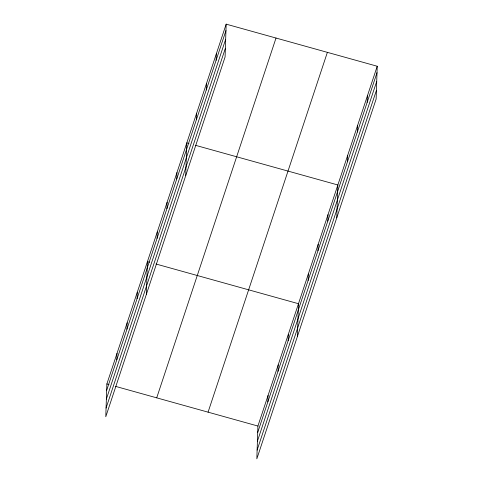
<?xml version="1.0" encoding="UTF-8"?>
<svg xmlns="http://www.w3.org/2000/svg" width="483" height="483" viewBox="0 0 483 483"><rect width="100%" height="100%" fill="white"/><g stroke="black" fill="none" stroke-linecap="round" stroke-linejoin="round"><path stroke-width="0.72" d="M226.171 24.15L106.864 383.955L105.777 416.757L225.084 56.952L226.171 24.15L377.223 66.243L376.136 99.045L256.829 458.85L257.916 426.048L377.223 66.243M116.789 359.817L117.007 353.369M126.932 329.231L127.144 322.789M137.075 298.651L137.287 292.203M146.343 294.425L147.43 261.623L149.567 262.215M157.06 238.385L157.271 231.937M166.901 208.698L167.112 202.256M176.742 179.012L176.959 172.57M185.714 175.691L186.8 142.883L188.938 143.481M196.43 119.645L196.641 113.203M206.271 89.965L206.489 83.517M216.118 60.278L216.33 53.836M267.842 401.91L268.059 395.462M277.985 371.324L278.196 364.882M288.128 340.744L288.339 334.296M297.395 336.518L298.482 303.716L155.973 264.002M308.112 280.472L308.323 274.03M317.953 250.792L318.164 244.344M327.794 221.105L328.011 214.663M336.766 217.779L337.852 184.977L195.343 145.268M347.482 161.739L347.694 155.297M357.323 132.052L357.541 125.61M367.165 102.372L367.382 95.924M106.652 390.403L225.959 30.592M106.363 399.097L225.67 39.292M106.067 408.063L225.374 48.252M156.709 397.847L276.016 38.042M208.07 412.156L327.377 52.351M257.705 432.49L377.012 72.685M257.415 441.19L376.722 81.386M257.119 450.15L376.426 90.345M106.864 383.955L109.001 384.553M115.407 386.334L257.916 426.048"/></g></svg>
